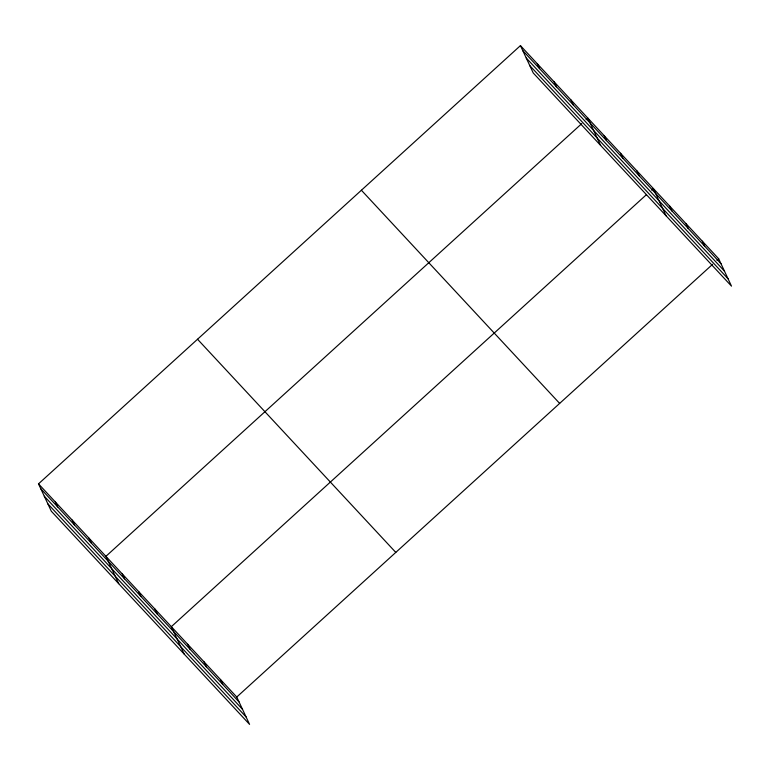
<?xml version="1.0" encoding="UTF-8"?>
<svg xmlns="http://www.w3.org/2000/svg" width="770" height="770" viewBox="0 0 770 770"><rect width="100%" height="100%" fill="white"/><g stroke="black" fill="none" stroke-linecap="round" stroke-linejoin="round"><path stroke-width="1.16" d="M38.5 483.858L236.756 697.023L249.567 724.378L51.311 511.213L38.5 483.858L520.433 45.623L718.689 258.787L731.5 286.142L533.244 72.977L520.433 45.623M581.783 123.604L105.904 556.335L118.724 583.689M586.105 119.677L587.837 118.099L600.648 145.453M646.348 194.733L171.335 626.674L184.145 654.028M651.535 190.017L653.258 188.448L666.079 215.802M236.756 697.023L712.635 264.293M716.957 260.366L718.689 258.787M522.743 50.56L720.999 263.725M526.208 57.962L724.464 271.127M529.779 65.585L728.035 278.75M361.39 190.238L559.646 403.403M197.534 339.243L395.79 552.408M40.81 488.786L239.066 701.961M44.275 496.188L242.531 709.353M47.846 503.811L246.102 716.976M702.327 241.202L704.646 246.14M685.974 223.618L688.284 228.555M669.621 206.033L671.931 210.97M636.906 170.863L639.216 175.801M620.553 153.278L622.863 158.216M604.19 135.684L606.51 140.621M570.984 99.984L573.294 104.922M554.13 81.861L556.45 86.798M537.287 63.746L539.597 68.684M220.403 679.438L222.713 684.376M204.04 661.854L206.36 666.782M187.688 644.259L189.998 649.197M154.972 609.089L157.292 614.027M138.619 591.504L140.929 596.442M122.266 573.919L124.576 578.857M89.05 538.211L91.37 543.148M72.207 520.096L74.517 525.034M55.353 501.973L57.663 506.91"/></g></svg>
